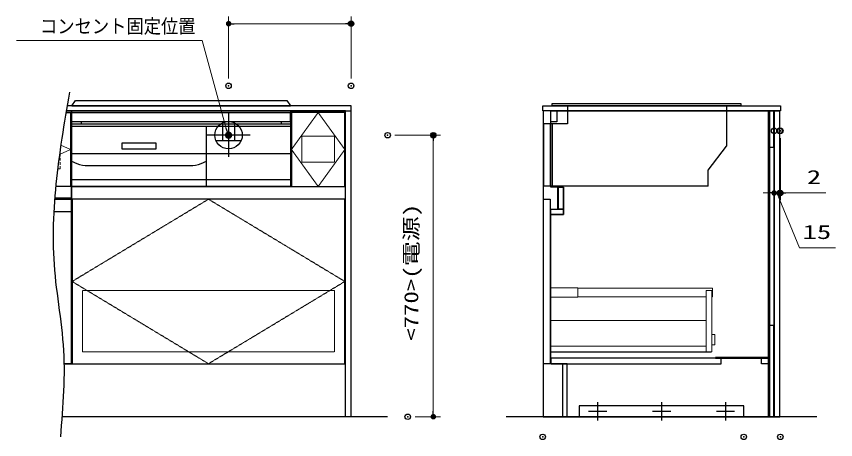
# Model space of a CAD drawing. Units: millimetres, scale not verified. Extents: x -9797 to 9797, y -4555 to 4555.
# Drawn here: x -4373 to -2133, y -363 to 795 of the extents above; entities that cross this region are included whole.
import ezdxf
from ezdxf.enums import TextEntityAlignment as Align

# ---------------------------------------------------------------- set-up
doc = ezdxf.new("R2010")
doc.units = ezdxf.units.MM
doc.header["$LTSCALE"] = 30
doc.header["$PDMODE"] = 32
doc.header["$PDSIZE"] = 15
for name, pattern in [('USER1', [0.375, 0.25, -0.125]), ('USER3', [2, 1.25, -0.25, 0.25, -0.25]), ('USER8', [1.125, 0.75, -0.125, 0.125, -0.125])]:
    doc.linetypes.add(name, pattern=pattern)
for name, color, linetype, lineweight in [('0-0_DEFPOINTS', 7, 'Continuous', 25), ('0-2_0', 7, 'Continuous', 25), ('0-4_KABE', 4, 'Continuous', 25), ('0-5_寸法ﾚｲﾔｰ', 30, 'Continuous', 13), ('0-6_細線ﾚｲﾔｰ', 91, 'Continuous', 9), ('0-7_1', 7, 'Continuous', 25)]:
    doc.layers.add(name, color=color, linetype=linetype, lineweight=lineweight)
doc.styles.add('ＭＳ ゴシック', font='')
doc.styles.get('ＭＳ ゴシック').set_extended_font_data('MS Gothic')

# ---------------------------------------------------------------- blocks, each defined once
blk = doc.blocks.new('_DOT')
at = {"layer": '0-2_0', "color": 30}
blk.add_line((-15, 0), (-30, 0), dxfattribs=at)
for points in [[(0, 0), (-15, 0), (-14.88, 1.88)], [(0, 0), (-14.88, -1.88), (-15, 0)], [(0, 0), (-14.88, 1.88), (-14.53, 3.73)], [(0, 0), (-14.53, -3.73), (-14.88, -1.88)], [(0, 0), (-14.53, 3.73), (-13.95, 5.52)], [(0, 0), (-13.95, -5.52), (-14.53, -3.73)], [(0, 0), (-13.95, 5.52), (-13.14, 7.23)], [(0, 0), (-13.14, -7.23), (-13.95, -5.52)], [(0, 0), (-13.14, 7.23), (-12.14, 8.82)], [(0, 0), (-12.14, -8.82), (-13.14, -7.23)], [(0, 0), (-12.14, 8.82), (-10.93, 10.27)], [(0, 0), (-10.93, -10.27), (-12.14, -8.82)], [(0, 0), (-10.93, 10.27), (-9.56, 11.56)], [(0, 0), (-9.56, -11.56), (-10.93, -10.27)], [(0, 0), (-9.56, 11.56), (-8.04, 12.66)], [(0, 0), (-8.04, -12.66), (-9.56, -11.56)], [(0, 0), (-8.04, 12.66), (-6.39, 13.57)], [(0, 0), (-6.39, -13.57), (-8.04, -12.66)], [(0, 0), (-6.39, 13.57), (-4.64, 14.27)], [(0, 0), (-4.64, -14.27), (-6.39, -13.57)], [(0, 0), (-4.64, 14.27), (-2.81, 14.73)], [(0, 0), (-2.81, -14.73), (-4.64, -14.27)], [(0, 0), (-2.81, 14.73), (-0.94, 14.97)], [(0, 0), (-0.94, -14.97), (-2.81, -14.73)], [(0, 0), (-0.94, 14.97), (0.94, 14.97)], [(0, 0), (0.94, -14.97), (-0.94, -14.97)], [(0, 0), (0.94, 14.97), (2.81, 14.73)], [(0, 0), (2.81, 14.73), (4.64, 14.27)], [(0, 0), (4.64, 14.27), (6.39, 13.57)], [(0, 0), (6.39, 13.57), (8.04, 12.66)], [(0, 0), (8.04, 12.66), (9.56, 11.56)], [(0, 0), (9.56, 11.56), (10.93, 10.27)], [(0, 0), (10.93, 10.27), (12.14, 8.82)], [(0, 0), (12.14, 8.82), (13.14, 7.23)], [(0, 0), (13.14, 7.23), (13.95, 5.52)], [(0, 0), (13.95, 5.52), (14.53, 3.73)], [(0, 0), (14.53, 3.73), (14.88, 1.88)], [(0, 0), (14.88, 1.88), (15, 0)], [(0, 0), (2.81, -14.73), (0.94, -14.97)], [(0, 0), (4.64, -14.27), (2.81, -14.73)], [(0, 0), (6.39, -13.57), (4.64, -14.27)], [(0, 0), (8.04, -12.66), (6.39, -13.57)], [(0, 0), (9.56, -11.56), (8.04, -12.66)], [(0, 0), (10.93, -10.27), (9.56, -11.56)], [(0, 0), (12.14, -8.82), (10.93, -10.27)], [(0, 0), (13.14, -7.23), (12.14, -8.82)], [(0, 0), (13.95, -5.52), (13.14, -7.23)], [(0, 0), (14.53, -3.73), (13.95, -5.52)], [(0, 0), (14.88, -1.88), (14.53, -3.73)], [(0, 0), (15, 0), (14.88, -1.88)]]:
    blk.add_solid(points, dxfattribs=at)
blk = doc.blocks.new('A$C5C1B3A85')
at = {"layer": '0-2_0', "color": 1, "lineweight": 30}
for p, q in [((0, 1773.4), (0, -1773.4)), ((-496.2, 1009.7), (-496.2, -426.1)), ((496.2, 1009.7), (496.2, -426.1)), ((1773.4, 0), (-1773.4, 0)), ((-1041.2, -426.1), (1041.2, -426.1))]:
    blk.add_line(p, q, dxfattribs=at)
blk.add_circle((0, 0), 1125, dxfattribs=at)
blk = doc.blocks.new('A$C66026BD6')
at = {"layer": '0-6_細線ﾚｲﾔｰ', "lineweight": 5}
for points in [[(0, 5460), (2280, 5460), (2280, 6225), (0, 6225)], [(12810, 990), (13260, 990), (13260, 6000), (12810, 6000)], [(0, 990), (12810, 990), (12810, 1440), (0, 1440)]]:
    blk.add_lwpolyline(points, close=True, dxfattribs=at)
for points in [[(13260, 5497.5), (13311, 5497.5), (13311, 6187.5), (2280, 6187.5), (2280, 5497.5), (12810, 5497.5)], [(12810, 3552), (0, 3552), (0, 945), (13200, 945), (13200, 990)], [(13260, 1539), (13500, 1539), (13500, 2391), (13260, 2391)]]:
    blk.add_lwpolyline(points, dxfattribs=at)
blk = doc.blocks.new('A$C6603637F')
at = {"layer": '0-2_0'}
for points in [[(0, 0), (0, -25110), (-16980, -25110), (-16980, -20760), (-18330, -20760), (-18330, -8520), (-17280, -8520), (-17280, -6270), (-18330, -6270), (-18330, 0)], [(-18330, 0), (-17820, 0), (-17820, -900), (-18330, -900)], [(-450, 0), (-375, 0), (-375, -25110), (-450, -25110)], [(-15, 0), (-375, 0), (-375, -3000), (-15, -3000)], [(-17748, -6270), (-17730, -6270), (-17730, -8070), (-17748, -8070)], [(-17730, -6270), (-17280, -6270), (-17280, -8070), (-17730, -8070)], [(-18915, -7260), (-18375, -7260), (-18375, -20760), (-18915, -20760)], [(-18330, -8070), (-17280, -8070), (-17280, -8520), (-18330, -8520)], [(-15, -17610), (-375, -17610), (-375, -25110), (-15, -25110)], [(-18330, -20760), (-4350, -20760), (-4350, -20310), (-18330, -20310)], [(-450, -20235), (-4800, -20235), (-4800, -20310), (-450, -20310)], [(-1050, -20310), (-450, -20310), (-450, -20760), (-1050, -20760)]]:
    blk.add_lwpolyline(points, close=True, dxfattribs=at)
at = {"layer": '0-7_1'}
blk.add_lwpolyline([(-17340, -20760), (-17364, -20760), (-17364, -25110), (-17340, -25110)], close=True, dxfattribs=at)
at = {"layer": '0-6_細線ﾚｲﾔｰ'}
blk.add_blockref('A$C66026BD6', (-18375, -20760), dxfattribs=at)
blk = doc.blocks.new('A$C5C52CC60')
at = {"layer": '0-2_0'}
blk.add_lwpolyline([(0, 300), (13500, 300), (13500, 1200), (0, 1200)], close=True, dxfattribs=at)
at = {"layer": '0-7_1'}
for p, q in [((1500, 1500), (1500, 0)), ((6750, 1500), (6750, 0)), ((12000, 1500), (12000, 0)), ((750, 750), (2250, 750)), ((6000, 750), (7500, 750)), ((11250, 750), (12750, 750))]:
    blk.add_line(p, q, dxfattribs=at)
blk = doc.blocks.new('A$C660A6056')
at = {"layer": '0-2_0'}
for p, q in [((15074.9, 0), (15074.9, -3285)), ((74.9, -1470), (74.9, -6570)), ((614.9, -1470), (614.9, -6570)), ((764.9, -1470), (764.9, -6570)), ((13574.9, -6570), (74.9, -6570))]:
    blk.add_line(p, q, dxfattribs=at)
for points in [[(2024.9, 0), (2024.9, -1470), (74.9, -1470)], [(13574.9, -6570), (13574.9, -5272.6), (15074.9, -3285)]]:
    blk.add_lwpolyline(points, dxfattribs=at)
blk.add_lwpolyline([(16244.9, 0), (764.9, 0), (764.9, 210), (16244.9, 210)], close=True, dxfattribs=at)
blk = doc.blocks.new('A$C660A5511')
at = {"layer": '0-2_0'}
blk.add_line((0, 14550), (22440, 14550), dxfattribs=at)
for points in [[(22500, 20760), (0, 20760), (0, 0), (22500, 0)], [(18060, 14550), (22440, 14550), (22440, 20610), (18060, 20610)]]:
    blk.add_lwpolyline(points, close=True, dxfattribs=at)
blk.add_lwpolyline([(22440, 0), (22440, 13500), (60, 13500), (60, 0)], dxfattribs=at)
at = {"layer": '0-6_細線ﾚｲﾔｰ', "linetype": 'USER8'}
blk.add_lwpolyline([(20250, 20610), (22440, 17580), (20250, 14550), (18060, 17580)], close=True, dxfattribs=at)
at = {"layer": '0-6_細線ﾚｲﾔｰ', "linetype": 'USER1'}
for points in [[(21585, 16530), (18915, 16530), (18915, 18660), (21585, 18660)], [(21585, 990), (915, 990), (915, 6000), (21585, 6000)]]:
    blk.add_lwpolyline(points, close=True, dxfattribs=at)
at = {"layer": '0-6_細線ﾚｲﾔｰ', "linetype": 'USER3'}
blk.add_lwpolyline([(11250, 13500), (22440, 6750), (11250, 0), (60, 6750)], close=True, dxfattribs=at)
at = {"layer": '0-7_1'}
blk.add_line((18000, 14550), (18000, 20760), dxfattribs=at)
blk = doc.blocks.new('A$C660A62C6')
at = {"layer": '0-2_0'}
for p, q in [((-8205, -1314), (-8205, -1470)), ((8205, -1314), (8205, -1470)), ((-9000, -1470), (-9000, -6570)), ((9000, -1470), (9000, -6570)), ((-9000, -3900), (9000, -3900))]:
    blk.add_line(p, q, dxfattribs=at)
for points in [[(-8955, -534), (8955, -534), (8955, -1314), (-8955, -1314)], [(-4829.3, -3022.4), (-2070.7, -3022.4), (-2070.7, -3551.2), (-4829.3, -3551.2)]]:
    blk.add_lwpolyline(points, close=True, dxfattribs=at)
at = {"layer": '0-7_1'}
for p, q in [((-8970, 0), (8970, 0)), ((-9000, -1470), (9000, -1470)), ((-9000, -1650), (9000, -1650)), ((2100, -6568.4), (2100, -1648.4)), ((-9000, -4518.5), (-8543.1, -4708.9)), ((1643.1, -4708.9), (2100, -4518.5)), ((-7620, -4893.5), (720, -4893.5)), ((-9000, -6030), (9000, -6030)), ((-9000, -6570), (9000, -6570))]:
    blk.add_line(p, q, dxfattribs=at)
blk.add_lwpolyline([(-8970, 0), (-8670, 450), (8670, 450), (8970, 0)], dxfattribs=at)
for centre, start, end in [((-7620, -2493.5), 247.38014, 270), ((720, -2493.5), 270, 292.61986)]:
    blk.add_arc(centre, 2400, start, end, dxfattribs=at)

msp = doc.modelspace()

# ---------------------------------------------------------------- linework, layer by layer
at = {"layer": '0-0_DEFPOINTS'}
for p in [(-3458.07, 774.86), (-3793.07, 604.86), (-3458.07, 604.86), (-3358.07, 469.86), (-3233.07, 469.86), (-2300.92, 481.86), (-2285.92, 481.86), (-2283.92, 481.86), (-2285.92, 311.86), (-2283.92, 311.86), (-3303.07, -300.14), (-2933.92, -355.14), (-2383.92, -355.14), (-2283.92, -355.14), (-2283.92, -355.14)]:
    msp.add_point(p, dxfattribs=at)
at = {"layer": '0-2_0'}
for p, q in [((-4223.07, 536.86), (-4237.01, 536.86)), ((-4269.02, 294.86), (-4223.07, 294.86)), ((-4223.07, 297.86), (-4268.78, 297.86))]:
    msp.add_line(p, q, dxfattribs=at)
for points in [[(-4228.52, 587.26), (-4231.19, 571.54), (-4233.84, 555.82), (-4236.47, 540.1), (-4239.09, 524.37), (-4241.66, 508.65), (-4244.2, 492.93), (-4246.68, 477.21), (-4249.11, 461.49), (-4251.47, 445.77), (-4253.75, 430.06), (-4255.95, 414.34), (-4258.05, 398.63), (-4260.05, 382.91), (-4261.95, 367.2), (-4263.72, 351.49), (-4265.37, 335.78), (-4266.89, 320.08), (-4268.26, 304.37), (-4269.48, 288.67), (-4270.54, 272.97), (-4271.43, 257.28), (-4272.14, 241.58), (-4272.67, 225.89), (-4273.01, 210.2), (-4273.14, 194.52), (-4273.06, 178.83), (-4272.76, 163.16), (-4272.23, 147.48), (-4271.47, 131.81), (-4270.47, 116.14), (-4269.21, 100.47), (-4267.73, 84.81), (-4266.06, 69.15), (-4264.24, 53.49), (-4262.3, 37.84), (-4260.28, 22.18), (-4258.23, 6.52), (-4256.16, -9.14), (-4254.13, -24.81)], [(-4237.03, 536.86), (-3458.07, 536.86), (-3458.07, 549.86), (-4234.85, 549.86)], [(-4237.85, 531.86), (-4225.07, 531.86), (-4225.07, 329.86), (-4265.96, 329.86)], [(-4243.31, -155.14), (-4223.07, -155.14), (-4223.07, 536.86)], [(-4254.13, -24.81), (-4252.17, -40.48), (-4250.32, -56.15), (-4248.61, -71.83), (-4247.07, -87.52), (-4245.76, -103.21), (-4244.69, -118.91), (-4243.91, -134.62), (-4243.41, -150.34), (-4243.17, -166.07), (-4243.17, -181.81), (-4243.38, -197.55), (-4243.79, -213.3), (-4244.39, -229.05), (-4245.14, -244.81), (-4246.03, -260.57), (-4247.04, -276.34), (-4248.15, -292.11), (-4249.34, -307.88), (-4250.59, -323.66), (-4251.88, -339.43), (-4253.18, -355.21)]]:
    msp.add_lwpolyline(points, dxfattribs=at)
for points in [[(-2933.92, 549.86), (-2283.92, 549.86), (-2283.92, 536.86), (-2933.92, 536.86)], [(-3473.07, 536.86), (-3459.07, 536.86), (-3459.07, -300.14), (-3473.07, -300.14)], [(-2932.92, -300.14), (-2284.92, -300.14), (-2284.92, 536.86), (-2932.92, 536.86)], [(-2300.92, 536.86), (-2285.92, 536.86), (-2285.92, -300.14), (-2300.92, -300.14)]]:
    msp.add_lwpolyline(points, close=True, dxfattribs=at)
at = {"layer": '0-4_KABE'}
for p, q in [((-3358.07, -300.14), (-4249.45, -300.14)), ((-2183.92, -300.14), (-3033.92, -300.14))]:
    msp.add_line(p, q, dxfattribs=at)
at = {"layer": '0-5_寸法ﾚｲﾔｰ'}
for p, q in [((-3793.07, 624.86), (-3793.07, 794.86)), ((-3458.07, 624.86), (-3458.07, 794.86)), ((-3778.07, 774.86), (-3473.07, 774.86)), ((-3338.07, 469.86), (-3213.07, 469.86)), ((-3233.07, -285.14), (-3233.07, 454.86)), ((-2300.92, 461.86), (-2300.92, 291.86)), ((-2285.92, 461.86), (-2285.92, 291.86)), ((-2285.92, 461.86), (-2285.92, 291.86)), ((-2283.92, 461.86), (-2283.92, 291.86)), ((-2315.92, 311.86), (-2330.92, 311.86)), ((-2300.92, 311.86), (-2315.92, 311.86)), ((-2300.92, 311.86), (-2285.92, 311.86)), ((-2285.92, 311.86), (-2283.92, 311.86)), ((-2283.92, 311.86), (-2159.09, 311.86)), ((-2270.92, 311.86), (-2255.92, 311.86)), ((-2268.92, 311.86), (-2253.92, 311.86)), ((-3283.07, -300.14), (-3213.07, -300.14))]:
    msp.add_line(p, q, dxfattribs=at)
for points in [[(-4373.47, 728.72), (-3865.76, 728.72), (-3799.82, 488.69)], [(-2132.77, 161.86), (-2231.82, 161.86), (-2293.42, 311.86)]]:
    msp.add_lwpolyline(points, dxfattribs=at)
at = {"layer": '0-6_細線ﾚｲﾔｰ', "linetype": 'USER1'}
msp.add_lwpolyline([(-4260.67, 377.86), (-4253.57, 377.86), (-4253.57, 431.28)], dxfattribs=at)
at = {"layer": '0-6_細線ﾚｲﾔｰ', "linetype": 'USER3'}
msp.add_lwpolyline([(-4255.57, 417.05), (-4225.07, 430.86), (-4251.87, 443)], dxfattribs=at)
at = {"layer": '0-7_1'}
for points in [[(-4269.02, 294.86), (-4223.07, 294.86), (-4223.07, 260.36), (-4271.27, 260.36)], [(-4269.02, 294.86), (-4223.07, 294.86), (-4223.07, -155.14), (-4243.31, -155.14)]]:
    msp.add_lwpolyline(points, dxfattribs=at)

# ---------------------------------------------------------------- block references
at = {"layer": '0-2_0', "xscale": 0.03333333, "yscale": 0.03333333}
for name, p in [('A$C660A62C6', (-3923.07, 549.86)), ('A$C660A6056', (-2933.92, 549.86)), ('A$C660A5511', (-4223.07, -155.14)), ('A$C5C1B3A85', (-3793.07, 469.86)), ('A$C5C52CC60', (-2833.92, -310.14))]:
    msp.add_blockref(name, p, dxfattribs=at)
at = {"layer": '0-5_寸法ﾚｲﾔｰ'}
for p, xscale, yscale, rotation in [((-3793.07, 774.86), 0.5, 0.5, 180), ((-3793.07, 469.86), 0.6666667, 0.6666667, 289.69978), ((-3233.07, 469.86), 0.5, 0.5, 90), ((-2285.92, 311.86), 0.5, 0.5, 180), ((-2283.92, 311.86), 0.5, 0.5, 180), ((-3233.07, -300.14), 0.5, 0.5, 270)]:
    msp.add_blockref('_DOT', p, dxfattribs=dict(at, xscale=xscale, yscale=yscale, rotation=rotation))
at = {"layer": '0-5_寸法ﾚｲﾔｰ', "xscale": 0.5, "yscale": 0.5}
for p in [(-3458.07, 774.86), (-2300.92, 311.86), (-2285.92, 311.86)]:
    msp.add_blockref('_DOT', p, dxfattribs=at)
at = {"layer": '0-7_1', "xscale": 0.03333333, "yscale": 0.03333333}
msp.add_blockref('A$C6603637F', (-2300.92, 536.86), dxfattribs=at)

# ---------------------------------------------------------------- texts
at = {"layer": '0-5_寸法ﾚｲﾔｰ', "color": 7, "style": 'ＭＳ ゴシック', "width": 0.9}
msp.add_text('コンセント固定位置', height=38.49, dxfattribs=at).set_placement((-4308.74, 737.23), align=Align.BOTTOM_LEFT)
at = {"layer": '0-5_寸法ﾚｲﾔｰ', "style": 'ＭＳ ゴシック', "width": 1.5}
for s, p in [('2', (-2211.47, 324.46)), ('15', (-2223.25, 174.46))]:
    msp.add_text(s, height=38.49, dxfattribs=at).set_placement(p, align=Align.BOTTOM_LEFT)
at = {"layer": '0-5_寸法ﾚｲﾔｰ', "style": 'ＭＳ ゴシック', "width": 1.3}
msp.add_text('<770>(電源)', height=38.48, rotation=90, dxfattribs=at).set_placement((-3262.81, -92.66), align=Align.BOTTOM_LEFT)

doc.saveas('drawing.dxf')
